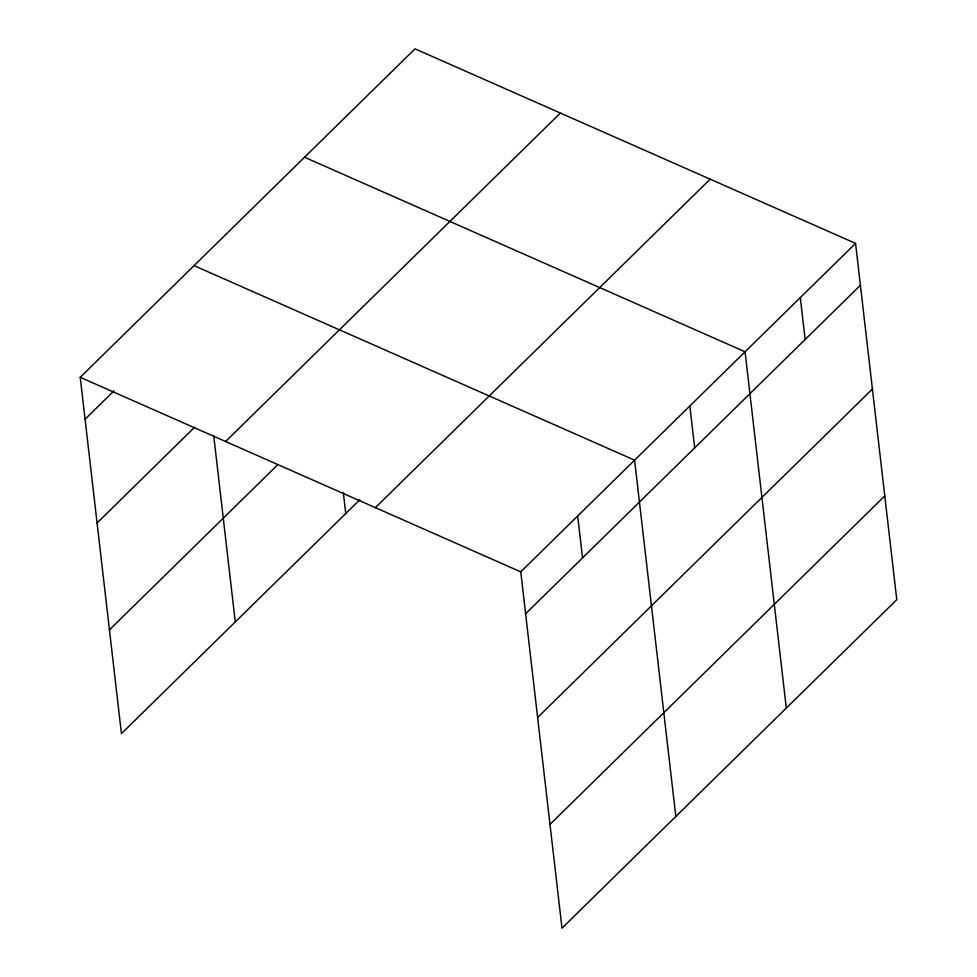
<?xml version="1.0" encoding="UTF-8"?>
<svg xmlns="http://www.w3.org/2000/svg" width="977" height="977" viewBox="0 0 977 977"><rect width="100%" height="100%" fill="white"/><g stroke="black" fill="none" stroke-linecap="round" stroke-linejoin="round"><path stroke-width="1.47" d="M359.829 499.735L121.441 733.617L80.224 377.305L415.005 48.85L855.559 243.383L896.776 599.695L561.995 928.15L520.765 571.85L855.559 243.383M85.072 419.218L114.065 390.763M97.077 522.964L194.789 427.096M225.602 441.506L560.383 113.051M109.436 629.86L277.419 465.052M375.388 507.649L710.169 179.194M525.614 613.751L860.407 285.284M537.619 717.497L872.412 389.041M549.99 824.393L884.771 495.937M304.531 157.236L745.072 351.781L786.302 708.081M194.044 265.634L634.598 460.167L675.828 816.479M80.224 377.305L520.765 571.85M800.31 297.582L805.158 339.483M689.835 405.968L694.684 447.869M577.688 516.003L582.536 557.904M343.318 492.493L345.748 513.548M213.682 435.376L235.274 621.934"/></g></svg>
